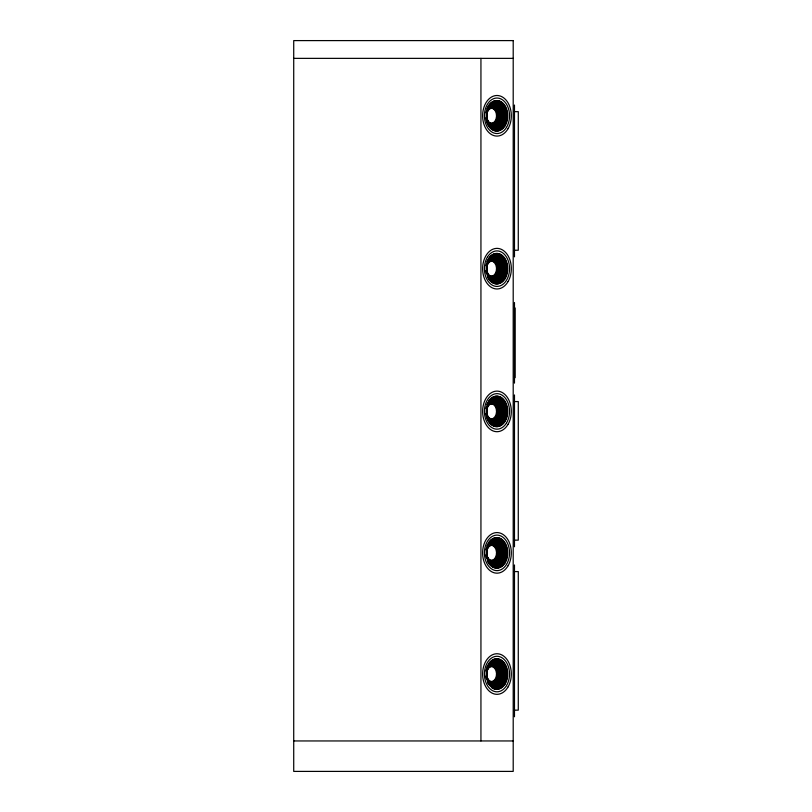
<?xml version="1.0" encoding="UTF-8"?>
<svg xmlns="http://www.w3.org/2000/svg" width="812" height="812" viewBox="0 0 812 812"><rect width="100%" height="100%" fill="white"/><g stroke="black" fill="none" stroke-linecap="round" stroke-linejoin="round"><path stroke-width="1.22" d="M293.721 58.362L513.204 58.362M514.473 111.65L518.279 111.65L518.279 250.238L514.473 250.238M514.473 401.564L518.279 401.564L518.279 540.142L514.473 540.142M514.473 571.577L518.279 571.577L518.279 710.155L514.473 710.155M293.721 740.95L513.204 740.95M515.112 307.951L515.112 377.702M514.473 105.042L514.473 256.846M514.473 302.521L514.473 383.132M514.473 394.947L514.473 546.76M514.473 564.959L514.473 716.773M480.937 58.362L480.937 740.95M490.681 108.199A7.612 5.379 -90 0 1 496.518 116.136A7.612 5.379 -90 0 1 490.204 123.282M490.032 107.377A8.881 6.283 -90 0 1 498.304 115.223A8.881 6.283 -90 0 1 490.813 124.5M491.788 105.773A10.15 7.176 90 0 1 500.08 116.806A10.15 7.176 90 0 1 490.397 125.281M492.772 104.464A11.419 8.069 -90 0 1 501.633 118.735A11.419 8.069 -90 0 1 488.925 124.855M487.423 108.849A11.419 8.069 -90 0 1 490.742 105.245M494.741 103.104A12.687 8.973 90 0 1 503.623 117.456A12.687 8.973 90 0 1 492.407 128.042M489.585 126.175A12.687 8.973 90 0 1 488.388 124.754M490.255 104.799A12.687 8.973 90 0 1 492.417 103.53M492.295 102.647A13.956 9.866 -90 0 1 505.49 116.461A13.956 9.866 -90 0 1 491.412 128.408M490.661 127.839A13.956 9.866 -90 0 1 489.25 126.439M486.865 109.072A15.225 10.769 -90 0 1 502.1 102.759A15.225 10.769 -90 0 1 505.216 124.774A15.225 10.769 -90 0 1 489.433 127.251M488.763 126.327A15.225 10.769 -90 0 1 485.85 117.791M485.962 112.838A15.225 10.769 -90 0 1 486.327 110.909M489.311 261.515A7.612 5.379 -90 0 1 496.508 268.021A7.612 5.379 -90 0 1 490.204 276.171M488.865 275.562A7.612 5.379 -90 0 1 487.677 274.497M491.636 259.81A8.881 6.283 -90 0 1 498.203 270.416A8.881 6.283 -90 0 1 489.26 276.628M488.398 260.814A10.15 7.176 90 0 1 489.991 259.414M493.655 258.571A10.15 7.176 90 0 1 500.08 269.696A10.15 7.176 90 0 1 492.214 278.77M490.742 258.125A11.419 8.069 -90 0 1 501.836 267.168A11.419 8.069 -90 0 1 492.793 279.998M492.417 256.409A12.687 8.973 90 0 1 503.704 268.681A12.687 8.973 90 0 1 492.407 280.922M489.585 279.064A12.687 8.973 90 0 1 488.388 277.633M490.732 256.551A13.956 9.866 -90 0 1 505.358 266.316A13.956 9.866 -90 0 1 493.869 282.403M493.036 282.14A13.956 9.866 -90 0 1 489.25 279.318M488.428 258.642A15.225 10.769 -90 0 1 504.293 258.135A15.225 10.769 -90 0 1 503.278 280.536A15.225 10.769 -90 0 1 487.586 277.146M486.337 273.583A15.225 10.769 -90 0 1 485.85 270.67M485.962 265.717A15.225 10.769 -90 0 1 486.327 263.798M486.865 261.951A15.225 10.769 -90 0 1 487.839 259.678M490.681 403.818A7.612 5.379 -90 0 1 496.518 411.755A7.612 5.379 -90 0 1 490.204 418.901M488.865 418.302A7.612 5.379 -90 0 1 487.677 417.226M489.311 545.715A7.612 5.379 -90 0 1 496.508 552.221A7.612 5.379 -90 0 1 490.204 560.371M488.865 559.762A7.612 5.379 -90 0 1 487.677 558.697M490.032 402.996A8.881 6.283 -90 0 1 498.203 409.684A8.881 6.283 -90 0 1 492.448 420.271M488.398 403.544A10.15 7.176 -90 0 1 499.816 408.487A10.15 7.176 -90 0 1 492.214 421.509M492.772 400.083A11.419 8.069 -90 0 1 501.633 414.353A11.419 8.069 -90 0 1 488.925 420.474M488.915 402.356A11.419 8.069 -90 0 1 490.742 400.864M494.741 398.722A12.687 8.973 -90 0 1 503.623 413.075A12.687 8.973 -90 0 1 492.407 423.661M489.585 421.793A12.687 8.973 -90 0 1 488.388 420.372M490.732 399.291A13.956 9.866 -90 0 1 505.49 410.862A13.956 9.866 -90 0 1 491.412 424.026M490.661 423.458A13.956 9.866 -90 0 1 489.25 422.057M488.428 401.382A15.225 10.769 -90 0 1 503.613 399.951A15.225 10.769 -90 0 1 504.628 421.428A15.225 10.769 -90 0 1 489.433 422.869M488.763 421.946A15.225 10.769 -90 0 1 485.85 413.409M485.962 408.456A15.225 10.769 -90 0 1 486.327 406.528M486.865 404.691A15.225 10.769 -90 0 1 487.839 402.417M491.636 544.01A8.881 6.283 -90 0 1 498.203 554.616A8.881 6.283 -90 0 1 489.26 560.828M493.655 542.771A10.15 7.176 -90 0 1 500.08 553.896A10.15 7.176 -90 0 1 492.214 562.97M488.398 545.014A10.15 7.176 -90 0 1 489.991 543.614M490.742 542.325A11.419 8.069 -90 0 1 501.836 551.368A11.419 8.069 -90 0 1 492.793 564.198M492.417 540.609A12.687 8.973 -90 0 1 503.704 552.881A12.687 8.973 -90 0 1 492.407 565.122M489.585 563.264A12.687 8.973 -90 0 1 488.388 561.833M490.732 540.751A13.956 9.866 -90 0 1 505.358 550.516A13.956 9.866 -90 0 1 493.869 566.603M493.036 566.34A13.956 9.866 -90 0 1 489.25 563.518M488.428 542.842A15.225 10.769 -90 0 1 504.293 542.335A15.225 10.769 -90 0 1 503.278 564.736A15.225 10.769 -90 0 1 487.586 561.346M486.337 557.783A15.225 10.769 -90 0 1 485.85 554.87M485.962 549.917A15.225 10.769 -90 0 1 486.327 547.998M486.865 546.151A15.225 10.769 -90 0 1 487.839 543.878M489.311 666.875A7.612 5.379 -90 0 1 496.508 673.392A7.612 5.379 -90 0 1 490.204 681.532M488.56 666.652A8.881 6.283 -90 0 1 498.203 672.316A8.881 6.283 -90 0 1 490.813 682.75M491.788 664.023A10.15 7.176 -90 0 1 500.111 673.727A10.15 7.176 -90 0 1 492.214 684.14M492.772 662.714A11.419 8.069 -90 0 1 501.907 674.021A11.419 8.069 -90 0 1 492.793 685.358M492.417 661.78A12.687 8.973 -90 0 1 503.704 674.051A12.687 8.973 -90 0 1 492.407 686.292M488.398 665.058A12.687 8.973 -90 0 1 489.595 663.637M492.295 660.897A13.956 9.866 -90 0 1 505.409 675.929A13.956 9.866 -90 0 1 489.93 685.429M490.012 662.572A13.956 9.866 -90 0 1 491.504 661.364M488.428 664.013A15.225 10.769 -90 0 1 506.556 668.509A15.225 10.769 -90 0 1 495.361 689.175M494.437 688.972A15.225 10.769 -90 0 1 491.778 687.703M488.763 684.577A15.225 10.769 -90 0 1 487.586 682.506M486.337 678.944A15.225 10.769 -90 0 1 485.85 676.041M485.962 671.088A15.225 10.769 -90 0 1 486.327 669.159M486.865 667.322A15.225 10.769 -90 0 1 487.839 665.048M513.204 40.6L293.721 40.6L293.721 771.4L513.204 771.4L513.204 40.6M508.089 686.881A20.3 14.352 -90 0 0 499.278 654.005A20.3 14.352 -90 0 0 483.556 681.227A20.3 14.352 -90 0 0 508.089 686.881M506.505 685.612A17.762 12.556 -90 0 0 499.299 656.583A17.762 12.556 -90 0 0 485.129 679.928A17.762 12.556 -90 0 0 506.505 685.612M505.074 684.059A15.225 10.769 -90 0 0 499.065 659.1A15.225 10.769 -90 0 0 486.784 678.944A15.225 10.769 -90 0 0 505.074 684.059M508.089 128.631A20.3 14.352 -90 0 0 499.278 95.755A20.3 14.352 -90 0 0 483.556 122.977A20.3 14.352 -90 0 0 508.089 128.631M508.089 424.25A20.3 14.352 -90 0 0 499.278 391.374A20.3 14.352 -90 0 0 483.556 418.596A20.3 14.352 -90 0 0 508.089 424.25M508.089 281.52A20.3 14.352 -90 0 0 499.278 248.634A20.3 14.352 -90 0 0 483.556 275.867A20.3 14.352 -90 0 0 508.089 281.52M508.089 565.72A20.3 14.352 -90 0 0 499.278 532.834A20.3 14.352 -90 0 0 483.556 560.067A20.3 14.352 -90 0 0 508.089 565.72M505.074 125.809A15.225 10.769 -90 0 0 499.065 100.85A15.225 10.769 -90 0 0 486.784 120.694A15.225 10.769 -90 0 0 505.074 125.809M506.505 127.362A17.762 12.556 -90 0 0 499.299 98.333A17.762 12.556 -90 0 0 485.129 121.678A17.762 12.556 -90 0 0 506.505 127.362M505.074 421.428A15.225 10.769 -90 0 0 499.065 396.469A15.225 10.769 -90 0 0 486.784 416.312A15.225 10.769 -90 0 0 505.074 421.428M506.505 422.981A17.762 12.556 -90 0 0 499.299 393.952A17.762 12.556 -90 0 0 485.129 417.297A17.762 12.556 -90 0 0 506.505 422.981M487.444 257.099A17.762 12.556 90 0 0 494.66 286.128A17.762 12.556 90 0 0 508.83 262.783A17.762 12.556 90 0 0 487.444 257.099M505.074 278.699A15.225 10.769 -90 0 0 499.065 253.74A15.225 10.769 -90 0 0 486.784 273.583A15.225 10.769 -90 0 0 505.074 278.699M506.505 564.442A17.762 12.556 -90 0 0 499.299 535.412A17.762 12.556 -90 0 0 485.129 558.757A17.762 12.556 -90 0 0 506.505 564.442M505.074 562.899A15.225 10.769 -90 0 0 499.065 537.94A15.225 10.769 -90 0 0 486.784 557.783A15.225 10.769 -90 0 0 505.074 562.899M496.162 120.694A7.612 5.379 -90 0 0 492.985 108.29A7.612 5.379 -90 0 0 486.977 118.379A7.612 5.379 -90 0 0 496.162 120.694M497.654 121.648A8.881 6.283 -90 0 0 494.173 107.082A8.881 6.283 -90 0 0 486.987 118.633A8.881 6.283 -90 0 0 497.654 121.648M499.664 121.719A10.15 7.176 -90 0 0 494.559 105.692A10.15 7.176 -90 0 0 487.291 119.953A10.15 7.176 -90 0 0 499.664 121.719M501.146 122.734A11.419 8.069 -90 0 0 495.777 104.464A11.419 8.069 -90 0 0 487.281 120.166A11.419 8.069 -90 0 0 501.146 122.734M487.86 109.437A12.687 8.973 90 0 0 495.624 128.479A12.687 8.973 90 0 0 503.399 109.458A12.687 8.973 90 0 0 487.86 109.437M488.997 106.768A13.956 9.866 90 0 0 494.772 129.524A13.956 9.866 90 0 0 505.815 111.082A13.956 9.866 90 0 0 488.997 106.768M496.162 273.573A7.612 5.379 -90 0 0 492.985 261.18A7.612 5.379 -90 0 0 486.977 271.269A7.612 5.379 -90 0 0 496.162 273.573M497.654 274.537A8.881 6.283 -90 0 0 494.173 259.962A8.881 6.283 -90 0 0 486.987 271.512A8.881 6.283 -90 0 0 497.654 274.537M499.664 274.608A10.15 7.176 -90 0 0 494.559 258.571A10.15 7.176 -90 0 0 487.291 272.842A10.15 7.176 -90 0 0 499.664 274.608M501.146 275.613A11.419 8.069 -90 0 0 495.777 257.353A11.419 8.069 -90 0 0 487.281 273.055A11.419 8.069 -90 0 0 501.146 275.613M487.86 262.317A12.687 8.973 90 0 0 495.624 281.358A12.687 8.973 90 0 0 503.399 262.337A12.687 8.973 90 0 0 487.86 262.317M504.059 277.694A13.956 9.866 -90 0 0 498.284 254.938A13.956 9.866 -90 0 0 487.241 273.38A13.956 9.866 -90 0 0 504.059 277.694M496.162 416.312A7.612 5.379 -90 0 0 492.985 403.909A7.612 5.379 -90 0 0 486.977 413.998A7.612 5.379 -90 0 0 496.162 416.312M496.162 557.773A7.612 5.379 -90 0 0 492.985 545.38A7.612 5.379 -90 0 0 486.977 555.469A7.612 5.379 -90 0 0 496.162 557.773M497.654 417.267A8.881 6.283 -90 0 0 494.173 402.701A8.881 6.283 -90 0 0 486.987 414.252A8.881 6.283 -90 0 0 497.654 417.267M499.664 417.338A10.15 7.176 -90 0 0 494.559 401.311A10.15 7.176 -90 0 0 487.291 415.571A10.15 7.176 -90 0 0 499.664 417.338M501.146 418.353A11.419 8.069 -90 0 0 495.777 400.083A11.419 8.069 -90 0 0 487.281 415.785A11.419 8.069 -90 0 0 501.146 418.353M503.399 417.764A12.687 8.973 -90 0 0 495.635 398.722A12.687 8.973 -90 0 0 487.86 417.744A12.687 8.973 -90 0 0 503.399 417.764M504.059 420.433A13.956 9.866 -90 0 0 498.284 397.677A13.956 9.866 -90 0 0 487.241 416.12A13.956 9.866 -90 0 0 504.059 420.433M497.654 558.737A8.881 6.283 -90 0 0 494.173 544.162A8.881 6.283 -90 0 0 486.987 555.712A8.881 6.283 -90 0 0 497.654 558.737M499.664 558.808A10.15 7.176 -90 0 0 494.559 542.771A10.15 7.176 -90 0 0 487.291 557.042A10.15 7.176 -90 0 0 499.664 558.808M501.146 559.813A11.419 8.069 -90 0 0 495.777 541.553A11.419 8.069 -90 0 0 487.281 557.255A11.419 8.069 -90 0 0 501.146 559.813M503.399 559.224A12.687 8.973 -90 0 0 495.635 540.183A12.687 8.973 -90 0 0 487.86 559.204A12.687 8.973 -90 0 0 503.399 559.224M504.059 561.894A13.956 9.866 -90 0 0 498.284 539.138A13.956 9.866 -90 0 0 487.241 557.58A13.956 9.866 -90 0 0 504.059 561.894M496.162 678.944A7.612 5.379 -90 0 0 492.985 666.54A7.612 5.379 -90 0 0 486.977 676.629A7.612 5.379 -90 0 0 496.162 678.944M497.654 679.898A8.881 6.283 -90 0 0 494.173 665.332A8.881 6.283 -90 0 0 486.987 676.883A8.881 6.283 -90 0 0 497.654 679.898M499.664 679.969A10.15 7.176 -90 0 0 494.559 663.942A10.15 7.176 -90 0 0 487.291 678.203A10.15 7.176 -90 0 0 499.664 679.969M501.146 680.984A11.419 8.069 -90 0 0 495.777 662.714A11.419 8.069 -90 0 0 487.281 678.416A11.419 8.069 -90 0 0 501.146 680.984M503.399 680.395A12.687 8.973 -90 0 0 495.635 661.354A12.687 8.973 -90 0 0 487.86 680.375A12.687 8.973 -90 0 0 503.399 680.395M504.059 683.065A13.956 9.866 -90 0 0 498.284 660.308A13.956 9.866 -90 0 0 487.241 678.751A13.956 9.866 -90 0 0 504.059 683.065"/></g></svg>
